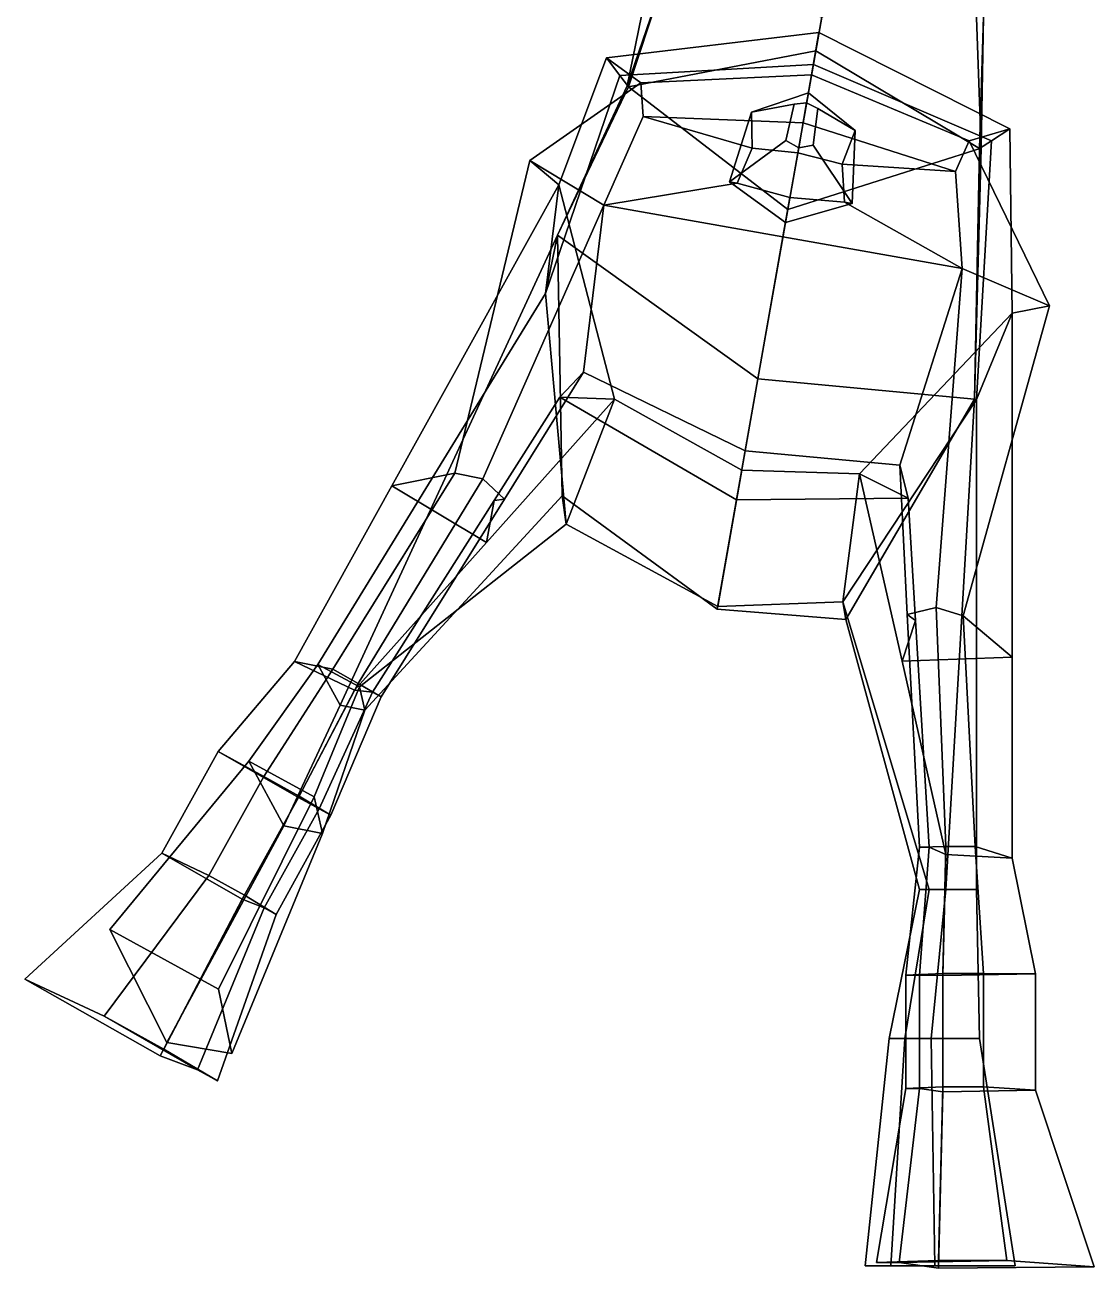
# Model space of a CAD drawing. Extents: x -172 to 85, y -151 to 335.
# Drawn here: x -171.8 to 84.7, y -151.2 to 147.1 of the extents above; entities that cross this region are included whole.
import ezdxf

# ---------------------------------------------------------------- set-up
doc = ezdxf.new("R2010")
doc.units = 0

msp = doc.modelspace()

# ---------------------------------------------------------------- linework, layer by layer
for points in [[(58.16983, 149.118164, 142.496826), (39.468025, 186.670441, 157.422195), (56.103737, 157.783875, 175.721558), (57.55555, 117.504791, 163.386597)], [(-27.362352, 132.478119, 163.386597), (-22.564194, 155.970703, 175.721558), (-23.474863, 174.435608, 157.422195), (-17.127178, 162.395081, 142.496826)], [(-44.035435, 96.628326, 140.812256), (-27.362352, 132.478119, 163.386597), (-17.127178, 162.395081, 142.496826), (-27.042721, 132.249573, 125.552498)], [(-27.042721, 132.249573, 125.552498), (-17.127178, 162.395081, 142.496826), (21.349304, 160.452301, 137.728699), (17.892841, 140.849731, 127.195564)], [(57.177021, 117.399353, 125.552498), (17.892841, 140.849731, 127.195564), (21.349304, 160.452301, 137.728699), (58.16983, 149.118164, 142.496826)], [(-27.362352, 132.478119, 163.386597), (11.18185, 102.789825, 196.280716), (19.32197, 148.954712, 197.703644), (-22.564194, 155.970703, 175.721558)], [(57.55555, 117.504791, 163.386597), (56.103737, 157.783875, 175.721558), (19.32197, 148.954712, 197.703644), (11.18185, 102.789825, 196.280716)], [(56.003841, 57.253922, 144.51268), (57.177021, 117.399353, 125.552498), (58.16983, 149.118164, 142.496826), (57.55555, 117.504791, 163.386597)], [(-32.284256, 139.187622, 11.098749), (-29.09573, 134.967041, 94.23616), (17.313377, 137.563416, 93.994888), (18.66666, 145.238281, 11.098749)], [(18.66666, 145.238281, 11.098749), (16.873526, 135.068909, -26.147421), (-24.040564, 133.16925, -25.943436), (-32.284256, 139.187622, 11.098749)], [(18.66666, 145.238281, 11.098749), (64.475418, 122.126282, 11.098749), (54.670479, 119.290405, -25.943436), (16.873526, 135.068909, -26.147421)], [(64.475418, 122.126282, 11.098749), (18.66666, 145.238281, 11.098749), (17.313377, 137.563416, 93.994888), (60.03566, 119.250793, 94.23616)], [(17.313377, 137.563416, 93.994888), (-29.09573, 134.967041, 94.23616), (-27.042721, 132.249573, 125.552498), (17.892841, 140.849731, 127.195564)], [(17.313377, 137.563416, 93.994888), (17.892841, 140.849731, 127.195564), (57.177021, 117.399353, 125.552498), (60.03566, 119.250793, 94.23616)], [(-32.284256, 139.187622, 11.098749), (-24.040564, 133.16925, -25.943436), (-50.681881, 114.576691, -25.113169), (-43.751751, 108.726685, 24.898748)], [(-43.751751, 108.726685, 24.898748), (-46.959625, 82.60376, 93.609848), (-29.09573, 134.967041, 94.23616), (-32.284256, 139.187622, 11.098749)], [(-46.959625, 82.60376, 93.609848), (-44.035435, 96.628326, 140.812256), (-27.042721, 132.249573, 125.552498), (-29.09573, 134.967041, 94.23616)], [(16.873526, 135.068909, -26.147421), (14.855395, 123.623535, -60.612633), (-23.514025, 125.096863, -50.058739), (-24.040564, 133.16925, -25.943436)], [(16.873526, 135.068909, -26.147421), (54.670479, 119.290405, -25.943436), (51.414772, 111.884918, -50.058739), (14.855395, 123.623535, -60.612633)], [(-50.681881, 114.576691, -25.113169), (-24.040564, 133.16925, -25.943436), (-23.514025, 125.096863, -50.058739), (-32.956276, 103.811798, -54.540638)], [(-44.035435, 96.628326, 140.812256), (4.024886, 62.200653, 185.592896), (11.18185, 102.789825, 196.280716), (-27.362352, 132.478119, 163.386597)], [(2.512078, 126.144775, -72.772362), (2.656404, 117.487366, -61.17448), (13.582782, 116.406158, -63.587738), (16.113321, 130.757568, -72.796738)], [(12.740369, 128.040649, -94.029388), (2.512078, 126.144775, -72.772362), (16.113321, 130.757568, -72.796738), (15.691567, 128.365692, -94.041092)], [(13.794681, 117.60791, -94.072914), (10.733975, 119.380737, -94.055237), (12.740369, 128.040649, -94.029388), (15.691567, 128.365692, -94.041092)], [(27.316637, 121.771057, -72.772362), (16.113321, 130.757568, -72.796738), (13.582782, 116.406158, -63.587738), (24.220013, 113.68512, -61.17448)], [(13.794681, 117.60791, -94.072914), (15.691567, 128.365692, -94.041092), (18.353619, 127.050903, -94.029388), (17.277142, 118.22699, -94.055237)], [(18.353619, 127.050903, -94.029388), (15.691567, 128.365692, -94.041092), (16.113321, 130.757568, -72.796738), (27.316637, 121.771057, -72.772362)], [(10.733975, 119.380737, -94.055237), (-2.8303, 109.441132, -80.112625), (2.512078, 126.144775, -72.772362), (12.740369, 128.040649, -94.029388)], [(-2.8303, 109.441132, -80.112625), (-0.981706, 109.115173, -66.508171), (2.656404, 117.487366, -61.17448), (2.512078, 126.144775, -72.772362)], [(17.277142, 118.22699, -94.055237), (18.353619, 127.050903, -94.029388), (27.316637, 121.771057, -72.772362), (26.623852, 104.247559, -80.112625)], [(-0.981706, 109.115173, -66.508171), (-32.956276, 103.811798, -54.540638), (-23.514025, 125.096863, -50.058739), (2.656404, 117.487366, -61.17448)], [(2.656404, 117.487366, -61.17448), (-23.514025, 125.096863, -50.058739), (14.855395, 123.623535, -60.612633), (13.582782, 116.406158, -63.587738)], [(24.220013, 113.68512, -61.17448), (13.582782, 116.406158, -63.587738), (14.855395, 123.623535, -60.612633), (51.414772, 111.884918, -50.058739)], [(13.794681, 117.60791, -94.072914), (10.631506, 99.668655, -81.363831), (-2.8303, 109.441132, -80.112625), (10.733975, 119.380737, -94.055237)], [(26.623852, 104.247559, -80.112625), (27.316637, 121.771057, -72.772362), (24.220013, 113.68512, -61.17448), (24.775257, 104.573547, -66.508171)], [(64.475418, 122.126282, 11.098749), (65.042892, 77.910461, 24.898748), (73.940262, 79.667191, -25.113169), (54.670479, 119.290405, -25.943436)], [(65.042892, 77.910461, 24.898748), (64.475418, 122.126282, 11.098749), (60.03566, 119.250793, 94.23616), (56.458904, 57.210449, 95.186234)], [(56.003841, 57.253922, 144.51268), (57.55555, 117.504791, 163.386597), (11.18185, 102.789825, 196.280716), (4.024886, 62.200653, 185.592896)], [(13.794681, 117.60791, -94.072914), (17.277142, 118.22699, -94.055237), (26.623852, 104.247559, -80.112625), (10.631506, 99.668655, -81.363831)], [(73.940262, 79.667191, -25.113169), (53.007664, 88.654053, -54.540638), (51.414772, 111.884918, -50.058739), (54.670479, 119.290405, -25.943436)], [(56.458904, 57.210449, 95.186234), (60.03566, 119.250793, 94.23616), (57.177021, 117.399353, 125.552498), (56.003841, 57.253922, 144.51268)], [(-43.751751, 108.726685, 24.898748), (-50.681881, 114.576691, -25.113169), (-68.67775, 39.508759, -53.875954), (-83.775948, 36.521118, 3.262779)], [(-32.956276, 103.811798, -54.540638), (-62.000854, 38.150696, -58.243355), (-68.67775, 39.508759, -53.875954), (-50.681881, 114.576691, -25.113169)], [(24.775257, 104.573547, -66.508171), (24.220013, 113.68512, -61.17448), (51.414772, 111.884918, -50.058739), (53.007664, 88.654053, -54.540638)], [(-43.751751, 108.726685, 24.898748), (-83.775948, 36.521118, 3.262779), (-61.11171, 22.903824, 8.02704), (-30.394045, 57.296585, 24.898748)], [(-30.394045, 57.296585, 24.898748), (-41.990074, 27.286163, 110.991493), (-46.959625, 82.60376, 93.609848), (-43.751751, 108.726685, 24.898748)], [(-0.981706, 109.115173, -66.508171), (11.685899, 105.648407, -70.151375), (10.025694, 96.232925, -71.817368), (-32.956276, 103.811798, -54.540638)], [(10.631506, 99.668655, -81.363831), (11.685899, 105.648407, -70.151375), (-0.981706, 109.115173, -66.508171), (-2.8303, 109.441132, -80.112625)], [(24.775257, 104.573547, -66.508171), (53.007664, 88.654053, -54.540638), (10.025694, 96.232925, -71.817368), (11.685899, 105.648407, -70.151375)], [(10.631506, 99.668655, -81.363831), (26.623852, 104.247559, -80.112625), (24.775257, 104.573547, -66.508171), (11.685899, 105.648407, -70.151375)], [(-32.956276, 103.811798, -54.540638), (-37.802322, 63.766647, -37.914738), (-56.76791, 33.295044, -54.59922), (-62.000854, 38.150696, -58.243355)], [(0.978428, 44.923325, -48.468636), (-37.802322, 63.766647, -37.914738), (-32.956276, 103.811798, -54.540638), (10.025694, 96.232925, -71.817368)], [(-96.217834, -16.17569, 161.720032), (-44.035435, 96.628326, 140.812256), (-46.959625, 82.60376, 93.609848), (-101.524094, -6.342041, 144.62439)], [(-90.307175, -17.321411, 155.939682), (-42.921978, 34.068832, 145.292114), (-44.035435, 96.628326, 140.812256), (-96.217834, -16.17569, 161.720032)], [(-5.730433, 6.875488, 144.51268), (4.024886, 62.200653, 185.592896), (-44.035435, 96.628326, 140.812256), (-42.921978, 34.068832, 145.292114)], [(0.978428, 44.923325, -48.468636), (10.025694, 96.232925, -71.817368), (53.007664, 88.654053, -54.540638), (38.042347, 41.471863, -37.914738)], [(53.007664, 88.654053, -54.540638), (46.787994, 7.335953, -58.243355), (39.857098, 5.626099, -54.59922), (38.042347, 41.471863, -37.914738)], [(53.007664, 88.654053, -54.540638), (73.940262, 79.667191, -25.113169), (53.286148, 5.286743, -53.875954), (46.787994, 7.335953, -58.243355)], [(-91.577827, -11.771835, 143.760193), (-101.524094, -6.342041, 144.62439), (-46.959625, 82.60376, 93.609848), (-41.990074, 27.286163, 110.991493)], [(28.426176, 39.404633, 24.898748), (65.042892, 77.910461, 24.898748), (56.458904, 57.210449, 95.186234), (24.402138, 8.647903, 96.133102)], [(65.042892, 77.910461, 24.898748), (28.426176, 39.404633, 24.898748), (38.618511, -5.568176, 8.02704), (65.042892, -4.646072, 3.262779)], [(65.042892, 77.910461, 24.898748), (65.042892, -4.646072, 3.262779), (53.286148, 5.286743, -53.875954), (73.940262, 79.667191, -25.113169)], [(-56.76791, 33.295044, -54.59922), (-37.802322, 63.766647, -37.914738), (-43.467213, 57.781036, -24.280102), (-59.22496, 32.957214, -51.430733)], [(-1.097757, 33.148697, -24.071318), (-43.467213, 57.781036, -24.280102), (-37.802322, 63.766647, -37.914738), (0.978428, 44.923325, -48.468636)], [(-5.730433, 6.875488, 144.51268), (25.147814, 4.376923, 130.840576), (56.003841, 57.253922, 144.51268), (4.024886, 62.200653, 185.592896)], [(-61.11171, 22.903824, 8.02704), (-59.22496, 32.957214, -51.430733), (-43.467213, 57.781036, -24.280102), (-30.394045, 57.296585, 24.898748)], [(-30.394045, 57.296585, 24.898748), (-43.467213, 57.781036, -24.280102), (-1.097757, 33.148697, -24.071318), (0.151569, 40.233978, 24.898748)], [(0.151569, 40.233978, 24.898748), (-5.617797, 7.514282, 96.368881), (-41.990074, 27.286163, 110.991493), (-30.394045, 57.296585, 24.898748)], [(45.102139, -60.400047, 114.219887), (24.402138, 8.647903, 96.133102), (56.458904, 57.210449, 95.186234), (56.458904, -60.400047, 113.7938)], [(42.759483, -60.400047, 127.458626), (49.126175, -60.400047, 132.855515), (56.003841, 57.253922, 144.51268), (25.147814, 4.376923, 130.840576)], [(49.126175, -60.400047, 132.855515), (56.458904, -60.400047, 113.7938), (56.458904, 57.210449, 95.186234), (56.003841, 57.253922, 144.51268)], [(-1.097757, 33.148697, -24.071318), (0.978428, 44.923325, -48.468636), (38.042347, 41.471863, -37.914738), (40.095089, 33.490326, -24.280102)], [(-68.67775, 39.508759, -53.875954), (-97.971596, -7.515335, -58.849998), (-107.139015, -5.626984, -9.36665), (-83.775948, 36.521118, 3.262779)], [(-91.863937, -10.900864, -58.849998), (-97.971596, -7.515335, -58.849998), (-68.67775, 39.508759, -53.875954), (-62.000854, 38.150696, -58.243355)], [(0.151569, 40.233978, 24.898748), (28.426176, 39.404633, 24.898748), (24.402138, 8.647903, 96.133102), (-5.617797, 7.514282, 96.368881)], [(28.426176, 39.404633, 24.898748), (0.151569, 40.233978, 24.898748), (-1.097757, 33.148697, -24.071318), (40.095089, 33.490326, -24.280102)], [(38.618511, -5.568176, 8.02704), (28.426176, 39.404633, 24.898748), (40.095089, 33.490326, -24.280102), (41.842297, 4.13942, -51.430733)], [(38.042347, 41.471863, -37.914738), (39.857098, 5.626099, -54.59922), (41.842297, 4.13942, -51.430733), (40.095089, 33.490326, -24.280102)], [(-83.775948, 36.521118, 3.262779), (-107.139015, -5.626984, -9.36665), (-92.779724, -12.552979, -9.36665), (-61.11171, 22.903824, 8.02704)], [(-62.000854, 38.150696, -58.243355), (-56.76791, 33.295044, -54.59922), (-86.364418, -14.111816, -58.849998), (-91.863937, -10.900864, -58.849998)], [(-88.408401, -12.987747, -58.849998), (-59.22496, 32.957214, -51.430733), (-61.11171, 22.903824, 8.02704), (-92.779724, -12.552979, -9.36665)], [(-91.577827, -11.771835, 143.760193), (-41.990074, 27.286163, 110.991493), (-42.921978, 34.068832, 145.292114), (-90.307175, -17.321411, 155.939682)], [(-86.364418, -14.111816, -58.849998), (-56.76791, 33.295044, -54.59922), (-59.22496, 32.957214, -51.430733), (-88.408401, -12.987747, -58.849998)], [(-5.617797, 7.514282, 96.368881), (-5.730433, 6.875488, 144.51268), (-42.921978, 34.068832, 145.292114), (-41.990074, 27.286163, 110.991493)], [(-5.617797, 7.514282, 96.368881), (24.402138, 8.647903, 96.133102), (25.147814, 4.376923, 130.840576), (-5.730433, 6.875488, 144.51268)], [(45.102139, -60.400047, 114.219887), (42.759483, -60.400047, 127.458626), (25.147814, 4.376923, 130.840576), (24.402138, 8.647903, 96.133102)], [(46.787994, 7.335953, -58.243355), (49.126175, -50.043411, -58.849998), (42.759483, -50.185547, -58.849998), (39.857098, 5.626099, -54.59922)], [(49.126175, -50.043411, -58.849998), (46.787994, 7.335953, -58.243355), (53.286148, 5.286743, -53.875954), (56.109394, -50.043411, -58.849998)], [(45.092148, -50.193359, -58.849998), (49.126175, -51.932365, -9.36665), (38.618511, -5.568176, 8.02704), (41.842297, 4.13942, -51.430733)], [(42.759483, -50.185547, -58.849998), (45.092148, -50.193359, -58.849998), (41.842297, 4.13942, -51.430733), (39.857098, 5.626099, -54.59922)], [(53.286148, 5.286743, -53.875954), (65.042892, -4.646072, 3.262779), (65.042892, -52.836273, -9.36665), (56.109394, -50.043411, -58.849998)], [(-125.454315, -27.224091, -38.635262), (-107.139015, -5.626984, -9.36665), (-97.971596, -7.515335, -58.849998), (-114.527039, -33.224571, -71.448441)], [(-106.205971, -38.313171, -38.635262), (-92.779724, -12.552979, -9.36665), (-107.139015, -5.626984, -9.36665), (-125.454315, -27.224091, -38.635262)], [(65.042892, -4.646072, 3.262779), (38.618511, -5.568176, 8.02704), (49.126175, -51.932365, -9.36665), (65.042892, -52.836273, -9.36665)], [(-102.423698, -38.16037, 115.950958), (-118.138802, -29.581299, 117.316391), (-101.524094, -6.342041, 144.62439), (-91.577827, -11.771835, 143.760193)], [(-109.754929, -45.118454, 144.327499), (-96.217834, -16.17569, 161.720032), (-101.524094, -6.342041, 144.62439), (-118.138802, -29.581299, 117.316391)], [(-114.527039, -33.224571, -71.448441), (-97.971596, -7.515335, -58.849998), (-91.863937, -10.900864, -58.849998), (-106.004066, -37.948929, -72.636299)], [(-98.403732, -42.563171, -72.28315), (-106.004066, -37.948929, -72.636299), (-91.863937, -10.900864, -58.849998), (-86.364418, -14.111816, -58.849998)], [(-100.416077, -46.928696, 135.19455), (-102.423698, -38.16037, 115.950958), (-91.577827, -11.771835, 143.760193), (-90.307175, -17.321411, 155.939682)], [(-106.205971, -38.313171, -38.635262), (-101.260063, -41.001907, -71.420555), (-88.408401, -12.987747, -58.849998), (-92.779724, -12.552979, -9.36665)], [(-101.260063, -41.001907, -71.420555), (-98.403732, -42.563171, -72.28315), (-86.364418, -14.111816, -58.849998), (-88.408401, -12.987747, -58.849998)], [(-109.754929, -45.118454, 144.327499), (-100.416077, -46.928696, 135.19455), (-90.307175, -17.321411, 155.939682), (-96.217834, -16.17569, 161.720032)], [(-125.373398, -84.272942, 97.80072), (-151.455261, -70.002197, 99.985085), (-118.138802, -29.581299, 117.316391), (-102.423698, -38.16037, 115.950958)], [(-137.770554, -97.112602, 148.50267), (-109.754929, -45.118454, 144.327499), (-118.138802, -29.581299, 117.316391), (-151.455261, -70.002197, 99.985085)], [(-138.984924, -51.633949, -17.703411), (-125.454315, -27.224091, -38.635262), (-114.527039, -33.224571, -71.448441), (-127.693848, -56.978119, -48.278484)], [(-119.736572, -62.72303, -17.703411), (-106.205971, -38.313171, -38.635262), (-125.454315, -27.224091, -38.635262), (-138.984924, -51.633949, -17.703411)], [(-127.693848, -56.978119, -48.278484), (-114.527039, -33.224571, -71.448441), (-106.004066, -37.948929, -72.636299), (-119.170883, -61.702484, -48.426968)], [(-122.202225, -99.74424, 132.300308), (-125.373398, -84.272942, 97.80072), (-102.423698, -38.16037, 115.950958), (-100.416077, -46.928696, 135.19455)], [(-119.736572, -62.72303, -17.703411), (-114.446449, -64.790794, -48.274998), (-101.260063, -41.001907, -71.420555), (-106.205971, -38.313171, -38.635262)], [(-111.589111, -66.350212, -48.382828), (-119.170883, -61.702484, -48.426968), (-106.004066, -37.948929, -72.636299), (-98.403732, -42.563171, -72.28315)], [(-114.446449, -64.790794, -48.274998), (-111.589111, -66.350212, -48.382828), (-98.403732, -42.563171, -72.28315), (-101.260063, -41.001907, -71.420555)], [(-137.770554, -97.112602, 148.50267), (-122.202225, -99.74424, 132.300308), (-100.416077, -46.928696, 135.19455), (-109.754929, -45.118454, 144.327499)], [(39.495815, -80.906441, -72.28315), (42.759483, -50.185547, -58.849998), (49.126175, -50.043411, -58.849998), (48.380249, -80.55545, -72.636299)], [(42.750931, -80.925705, -71.420555), (45.092148, -50.193359, -58.849998), (42.759483, -50.185547, -58.849998), (39.495815, -80.906441, -72.28315)], [(48.380249, -80.971909, -38.635262), (49.126175, -51.932365, -9.36665), (45.092148, -50.193359, -58.849998), (42.750931, -80.925705, -71.420555)], [(58.125019, -80.55545, -71.448441), (48.380249, -80.55545, -72.636299), (49.126175, -50.043411, -58.849998), (56.109394, -50.043411, -58.849998)], [(70.591324, -80.604958, -38.635262), (58.125019, -80.55545, -71.448441), (56.109394, -50.043411, -58.849998), (65.042892, -52.836273, -9.36665)], [(-171.842361, -81.858551, 25.537189), (-138.984924, -51.633949, -17.703411), (-127.693848, -56.978119, -48.278484), (-152.812546, -90.727089, -44.064602)], [(-139.371826, -100.247749, 25.537189), (-119.736572, -62.72303, -17.703411), (-138.984924, -51.633949, -17.703411), (-171.842361, -81.858551, 25.537189)], [(48.380249, -80.971909, -38.635262), (70.591324, -80.604958, -38.635262), (65.042892, -52.836273, -9.36665), (49.126175, -51.932365, -9.36665)], [(-152.812546, -90.727089, -44.064602), (-127.693848, -56.978119, -48.278484), (-119.170883, -61.702484, -48.426968), (-138.493958, -98.664017, -44.787834)], [(-125.662659, -106.302795, -44.572819), (-138.493958, -98.664017, -44.787834), (-119.170883, -61.702484, -48.426968), (-111.589111, -66.350212, -48.382828)], [(35.543987, -96.142044, 118.537392), (42.759483, -60.400047, 127.458626), (45.102139, -60.400047, 114.219887), (39.24538, -96.142044, 97.620201)], [(45.603359, -96.142044, 127.064476), (49.126175, -60.400047, 132.855515), (42.759483, -60.400047, 127.458626), (35.543987, -96.142044, 118.537392)], [(39.24538, -96.142044, 97.620201), (45.102139, -60.400047, 114.219887), (56.458904, -60.400047, 113.7938), (57.189072, -96.142044, 96.946976)], [(45.603359, -96.142044, 127.064476), (57.189072, -96.142044, 96.946976), (56.458904, -60.400047, 113.7938), (49.126175, -60.400047, 132.855515)], [(-139.371826, -100.247749, 25.537189), (-130.457886, -103.673691, -44.047626), (-114.446449, -64.790794, -48.274998), (-119.736572, -62.72303, -17.703411)], [(-130.457886, -103.673691, -44.047626), (-125.662659, -106.302795, -44.572819), (-111.589111, -66.350212, -48.382828), (-114.446449, -64.790794, -48.274998)], [(-151.455261, -70.002197, 99.985085), (-125.373398, -84.272942, 97.80072), (-122.202225, -99.74424, 132.300308), (-137.770554, -97.112602, 148.50267)], [(-171.842361, -81.858551, 25.537189), (-152.812546, -90.727089, -44.064602), (-130.457886, -103.673691, -44.047626), (-139.371826, -100.247749, 25.537189)], [(39.495815, -108.103447, -48.382828), (39.495815, -80.906441, -72.28315), (48.380249, -80.55545, -72.636299), (48.380249, -107.714172, -48.426968)], [(42.750931, -108.124825, -48.274998), (42.750931, -80.925705, -71.420555), (39.495815, -80.906441, -72.28315), (39.495815, -108.103447, -48.382828)], [(48.380249, -108.88102, -17.703411), (48.380249, -80.971909, -38.635262), (42.750931, -80.925705, -71.420555), (42.750931, -108.124825, -48.274998)], [(58.125019, -107.714172, -48.278484), (48.380249, -107.714172, -48.426968), (48.380249, -80.55545, -72.636299), (58.125019, -80.55545, -71.448441)], [(48.380249, -108.88102, -17.703411), (70.591324, -108.514076, -17.703411), (70.591324, -80.604958, -38.635262), (48.380249, -80.971909, -38.635262)], [(70.591324, -108.514076, -17.703411), (58.125019, -107.714172, -48.278484), (58.125019, -80.55545, -71.448441), (70.591324, -80.604958, -38.635262)], [(-152.812546, -90.727089, -44.064602), (-138.493958, -98.664017, -44.787834), (-125.662659, -106.302795, -44.572819), (-130.457886, -103.673691, -44.047626)], [(29.766338, -150.652054, 134.901154), (35.543987, -96.142044, 118.537392), (39.24538, -96.142044, 97.620201), (35.910652, -150.652054, 97.459381)], [(46.464893, -150.652054, 150.164627), (45.603359, -96.142044, 127.064476), (35.543987, -96.142044, 118.537392), (29.766338, -150.652054, 134.901154)], [(35.910652, -150.652054, 97.459381), (39.24538, -96.142044, 97.620201), (57.189072, -96.142044, 96.946976), (65.697174, -150.652054, 96.254311)], [(46.464893, -150.652054, 150.164627), (65.697174, -150.652054, 96.254311), (57.189072, -96.142044, 96.946976), (45.603359, -96.142044, 127.064476)], [(32.435432, -149.869766, -44.572819), (39.495815, -108.103447, -48.382828), (48.380249, -107.714172, -48.426968), (47.361282, -149.40947, -44.787834)], [(37.904034, -149.895065, -44.047626), (42.750931, -108.124825, -48.274998), (39.495815, -108.103447, -48.382828), (32.435432, -149.869766, -44.572819)], [(47.361282, -151.22023, 25.537189), (48.380249, -108.88102, -17.703411), (42.750931, -108.124825, -48.274998), (37.904034, -149.895065, -44.047626)], [(63.732502, -149.40947, -44.064602), (47.361282, -149.40947, -44.787834), (48.380249, -107.714172, -48.426968), (58.125019, -107.714172, -48.278484)], [(47.361282, -151.22023, 25.537189), (84.675903, -150.878708, 25.537189), (70.591324, -108.514076, -17.703411), (48.380249, -108.88102, -17.703411)], [(84.675903, -150.878708, 25.537189), (63.732502, -149.40947, -44.064602), (58.125019, -107.714172, -48.278484), (70.591324, -108.514076, -17.703411)], [(65.697174, -150.652054, 96.254311), (46.464893, -150.652054, 150.164627), (29.766338, -150.652054, 134.901154), (35.910652, -150.652054, 97.459381)], [(63.732502, -149.40947, -44.064602), (37.904034, -149.895065, -44.047626), (32.435432, -149.869766, -44.572819), (47.361282, -149.40947, -44.787834)], [(84.675903, -150.878708, 25.537189), (47.361282, -151.22023, 25.537189), (37.904034, -149.895065, -44.047626), (63.732502, -149.40947, -44.064602)]]:
    msp.add_3dface(points)

doc.saveas('drawing.dxf')
